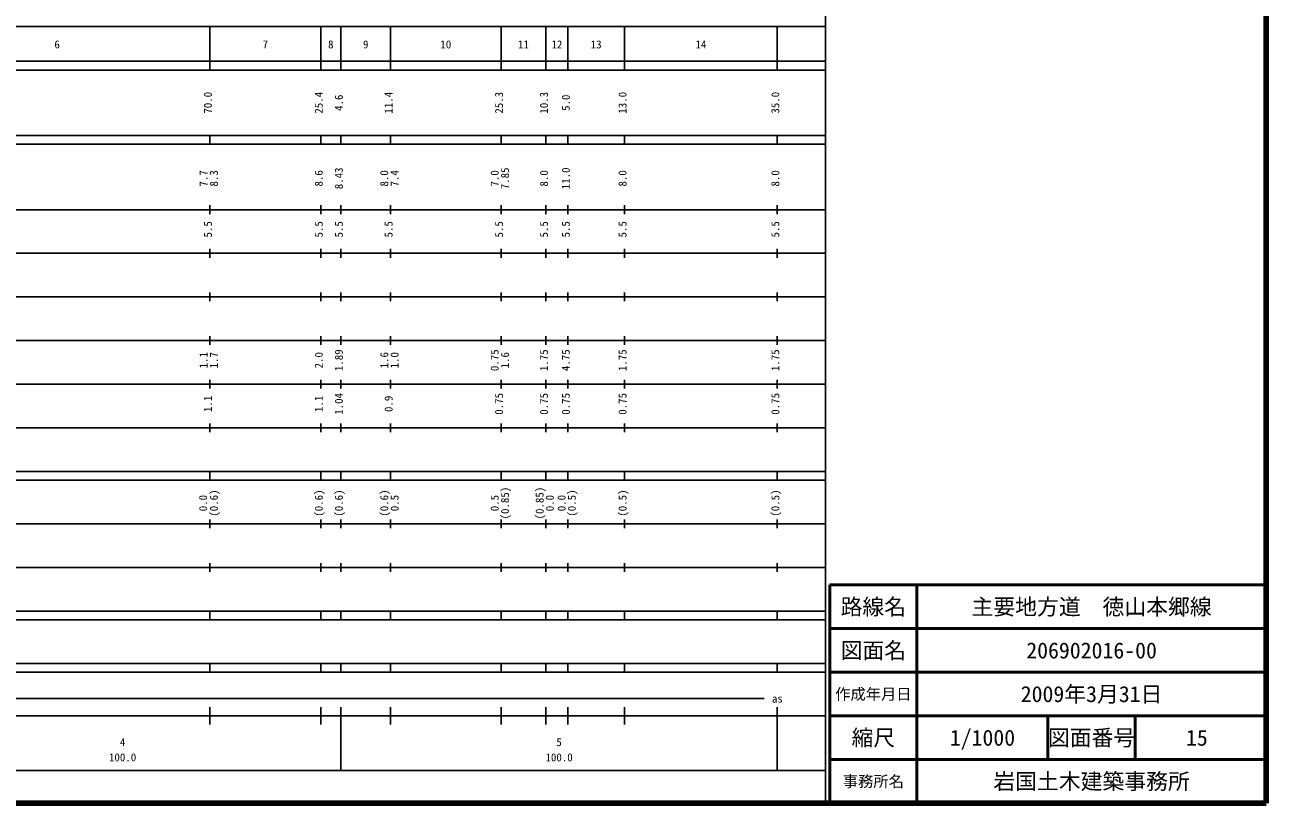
# Model space of a CAD drawing. Units: millimetres on the paper, enlarged 1000 times. Extents: x 40000 to 680000, y 20000 to 380000.
# Drawn here: x 395596 to 680000, y 20000 to 198357 of the extents above; entities that cross this region are included whole.
import ezdxf
from ezdxf.enums import TextEntityAlignment as Align

# ---------------------------------------------------------------- set-up
doc = ezdxf.new("R2010")
doc.units = ezdxf.units.MM
doc.header["$LTSCALE"] = 1000
for name, color, linetype, lineweight in [('M-TTL', 2, 'Continuous', 140), ('M-TTL-BAND', 7, 'Continuous', 25), ('M-TTL-FRAM', 2, 'Continuous', 50), ('M-TTL-LINE', 7, 'Continuous', 50)]:
    doc.layers.add(name, color=color, linetype=linetype, lineweight=lineweight)
doc.layers.add('M-TTL-TXT', color=7, linetype='Continuous')
doc.styles.add('ＭＳ ゴシック', font='')
doc.styles.get('ＭＳ ゴシック').set_extended_font_data('MS Gothic')

msp = doc.modelspace()

# ---------------------------------------------------------------- linework, layer by layer
at = {"layer": 'M-TTL'}
for p, q in [((680000, 20000), (680000, 380000)), ((40000, 20000), (680000, 20000))]:
    msp.add_line(p, q, dxfattribs=at)
at = {"layer": 'M-TTL-BAND'}
for p, q in [((579000, 20000), (579000, 370000)), ((68000, 198000), (579000, 198000)), ((438000, 188000), (438000, 198000)), ((463400, 188000), (463400, 198000)), ((468000, 188000), (468000, 198000)), ((479400, 188000), (479400, 198000)), ((504700, 188000), (504700, 198000)), ((515000, 188000), (515000, 198000)), ((520000, 188000), (520000, 198000)), ((533000, 188000), (533000, 198000)), ((568000, 188000), (568000, 198000)), ((40000, 190000), (579000, 190000)), ((40000, 188000), (579000, 188000)), ((40000, 173000), (579000, 173000)), ((40000, 171000), (579000, 171000)), ((438000, 171000), (438000, 173000)), ((463400, 171000), (463400, 173000)), ((468000, 171000), (468000, 173000)), ((479400, 171000), (479400, 173000)), ((504700, 171000), (504700, 173000)), ((515000, 171000), (515000, 173000)), ((520000, 171000), (520000, 173000)), ((533000, 171000), (533000, 173000)), ((568000, 171000), (568000, 173000)), ((438000, 155000), (438000, 157000)), ((463400, 155000), (463400, 157000)), ((468000, 155000), (468000, 157000)), ((479400, 155000), (479400, 157000)), ((504700, 155000), (504700, 157000)), ((515000, 155000), (515000, 157000)), ((520000, 155000), (520000, 157000)), ((533000, 155000), (533000, 157000)), ((568000, 155000), (568000, 157000)), ((40000, 156000), (579000, 156000)), ((46000, 146000), (579000, 146000)), ((438000, 145000), (438000, 147000)), ((463400, 145000), (463400, 147000)), ((468000, 145000), (468000, 147000)), ((479400, 145000), (479400, 147000)), ((504700, 145000), (504700, 147000)), ((515000, 145000), (515000, 147000)), ((520000, 145000), (520000, 147000)), ((533000, 145000), (533000, 147000)), ((568000, 145000), (568000, 147000)), ((438000, 135000), (438000, 137000)), ((463400, 135000), (463400, 137000)), ((468000, 135000), (468000, 137000)), ((479400, 135000), (479400, 137000)), ((504700, 135000), (504700, 137000)), ((515000, 135000), (515000, 137000)), ((520000, 135000), (520000, 137000)), ((533000, 135000), (533000, 137000)), ((568000, 135000), (568000, 137000)), ((52000, 136000), (579000, 136000)), ((46000, 126000), (579000, 126000)), ((438000, 125000), (438000, 127000)), ((463400, 125000), (463400, 127000)), ((468000, 125000), (468000, 127000)), ((479400, 125000), (479400, 127000)), ((504700, 125000), (504700, 127000)), ((515000, 125000), (515000, 127000)), ((520000, 125000), (520000, 127000)), ((533000, 125000), (533000, 127000)), ((568000, 125000), (568000, 127000)), ((438000, 115000), (438000, 117000)), ((463400, 115000), (463400, 117000)), ((468000, 115000), (468000, 117000)), ((479400, 115000), (479400, 117000)), ((504700, 115000), (504700, 117000)), ((515000, 115000), (515000, 117000)), ((520000, 115000), (520000, 117000)), ((533000, 115000), (533000, 117000)), ((568000, 115000), (568000, 117000)), ((52000, 116000), (579000, 116000)), ((46000, 106000), (579000, 106000)), ((438000, 105000), (438000, 107000)), ((463400, 105000), (463400, 107000)), ((468000, 105000), (468000, 107000)), ((479400, 105000), (479400, 107000)), ((504700, 105000), (504700, 107000)), ((515000, 105000), (515000, 107000)), ((520000, 105000), (520000, 107000)), ((533000, 105000), (533000, 107000)), ((568000, 105000), (568000, 107000)), ((40000, 96000), (579000, 96000)), ((40000, 94000), (579000, 94000)), ((438000, 94000), (438000, 96000)), ((463400, 94000), (463400, 96000)), ((468000, 94000), (468000, 96000)), ((479400, 94000), (479400, 96000)), ((504700, 94000), (504700, 96000)), ((515000, 94000), (515000, 96000)), ((520000, 94000), (520000, 96000)), ((533000, 94000), (533000, 96000)), ((568000, 94000), (568000, 96000)), ((49000, 84000), (579000, 84000)), ((438000, 83000), (438000, 85000)), ((463400, 83000), (463400, 85000)), ((468000, 83000), (468000, 85000)), ((479400, 83000), (479400, 85000)), ((504700, 83000), (504700, 85000)), ((515000, 83000), (515000, 85000)), ((520000, 83000), (520000, 85000)), ((533000, 83000), (533000, 85000)), ((568000, 83000), (568000, 85000)), ((40000, 74000), (579000, 74000)), ((438000, 73000), (438000, 75000)), ((463400, 73000), (463400, 75000)), ((468000, 73000), (468000, 75000)), ((479400, 73000), (479400, 75000)), ((504700, 73000), (504700, 75000)), ((515000, 73000), (515000, 75000)), ((520000, 73000), (520000, 75000)), ((533000, 73000), (533000, 75000)), ((568000, 73000), (568000, 75000)), ((40000, 64000), (579000, 64000)), ((438000, 62000), (438000, 64000)), ((463400, 62000), (463400, 64000)), ((468000, 62000), (468000, 64000)), ((479400, 62000), (479400, 64000)), ((504700, 62000), (504700, 64000)), ((515000, 62000), (515000, 64000)), ((520000, 62000), (520000, 64000)), ((533000, 62000), (533000, 64000)), ((568000, 62000), (568000, 64000)), ((40000, 62000), (579000, 62000)), ((40000, 52000), (579000, 52000)), ((438000, 50000), (438000, 52000)), ((463400, 50000), (463400, 52000)), ((468000, 50000), (468000, 52000)), ((479400, 50000), (479400, 52000)), ((504700, 50000), (504700, 52000)), ((515000, 50000), (515000, 52000)), ((520000, 50000), (520000, 52000)), ((533000, 50000), (533000, 52000)), ((568000, 50000), (568000, 52000)), ((40000, 50000), (579000, 50000)), ((71000, 44000), (565000, 44000)), ((40000, 40000), (579000, 40000)), ((438000, 38000), (438000, 42000)), ((463400, 38000), (463400, 42000)), ((468000, 27500), (468000, 42000)), ((479400, 38000), (479400, 42000)), ((504700, 38000), (504700, 42000)), ((515000, 38000), (515000, 42000)), ((520000, 38000), (520000, 42000)), ((533000, 38000), (533000, 42000)), ((568000, 27500), (568000, 42000)), ((68000, 27500), (579000, 27500))]:
    msp.add_line(p, q, dxfattribs=at)
at = {"layer": 'M-TTL-FRAM'}
for p, q in [((680000, 70000), (580000, 70000)), ((580000, 70000), (580000, 20000))]:
    msp.add_line(p, q, dxfattribs=at)
at = {"layer": 'M-TTL-LINE'}
for p, q in [((600000, 70000), (600000, 20000)), ((680000, 60000), (580000, 60000)), ((680000, 50000), (580000, 50000)), ((680000, 40000), (580000, 40000)), ((630000, 40000), (630000, 30000)), ((650000, 40000), (650000, 30000)), ((680000, 30000), (580000, 30000))]:
    msp.add_line(p, q, dxfattribs=at)

# ---------------------------------------------------------------- texts
at = {"layer": 'M-TTL-BAND', "style": 'ＭＳ ゴシック'}
for s, p in [('6', (403000, 192405)), ('7', (450700, 192405)), ('8', (465700, 192405)), ('9', (473700, 192405)), ('10', (492050, 192405)), ('11', (509850, 192405)), ('12', (517500, 192405)), ('13', (526500, 192405)), ('14', (550500, 192405)), ('as', (568000, 42500)), ('4', (418000, 32523)), ('5', (518000, 32523)), ('100.0', (418000, 29033)), ('100.0', (518000, 29033))]:
    msp.add_text(s, height=1833, dxfattribs=at).set_placement(p, align=Align.BOTTOM_CENTER)
for s, p in [('70.0', (439000, 180500)), ('25.4', (464400, 180500)), ('4.6', (469000, 180500)), ('11.4', (480400, 180500)), ('25.3', (505700, 180500)), ('10.3', (516000, 180500)), ('5.0', (521000, 180500)), ('13.0', (534000, 180500)), ('35.0', (569000, 180500)), ('8.43', (469000, 163174)), ('7.85', (507070, 163174)), ('11.0', (521000, 163174)), ('7.7', (438000, 163174)), ('8.3', (440370, 163174)), ('8.6', (464400, 163174)), ('8.0', (479400, 163174)), ('7.4', (481770, 163174)), ('7.0', (504700, 163174)), ('8.0', (516000, 163174)), ('8.0', (534000, 163174)), ('8.0', (569000, 163174)), ('5.5', (439000, 151500)), ('5.5', (464400, 151500)), ('5.5', (469000, 151500)), ('5.5', (480400, 151500)), ('5.5', (505700, 151500)), ('5.5', (516000, 151500)), ('5.5', (521000, 151500)), ('5.5', (534000, 151500)), ('5.5', (569000, 151500)), ('1.1', (438000, 121500)), ('1.7', (440370, 121500)), ('2.0', (464400, 121500)), ('1.89', (469000, 121500)), ('1.6', (479400, 121500)), ('1.0', (481770, 121500)), ('0.75', (504700, 121500)), ('1.6', (507070, 121500)), ('1.75', (516000, 121500)), ('4.75', (521000, 121500)), ('1.75', (534000, 121500)), ('1.75', (569000, 121500)), ('1.04', (469000, 111500)), ('0.75', (505700, 111500)), ('0.75', (516000, 111500)), ('0.75', (521000, 111500)), ('0.75', (534000, 111500)), ('0.75', (569000, 111500)), ('1.1', (439000, 111500)), ('1.1', (464400, 111500)), ('0.9', (480400, 111500)), ('(0.6)', (440370, 88764)), ('(0.6)', (464400, 88764)), ('(0.6)', (469000, 88764)), ('(0.6)', (479400, 88764)), ('(0.85)', (507070, 88764)), ('(0.85)', (515000, 88764)), ('(0.5)', (522370, 88764)), ('(0.5)', (534000, 88764)), ('(0.5)', (569000, 88764)), ('0.0', (437900, 88764)), ('0.5', (481770, 88764)), ('0.5', (504700, 88764)), ('0.0', (517333, 88764)), ('0.0', (520034, 88764))]:
    msp.add_text(s, height=1833, rotation=90, dxfattribs=at).set_placement(p, align=Align.BOTTOM_CENTER)
at = {"layer": 'M-TTL-TXT', "style": 'ＭＳ ゴシック'}
for s, height, p in [('路線名', 3666, (590000, 65000)), ('路線名', 3666, (590000, 65000)), ('主要地方道\u3000徳山本郷線', 3666, (640000, 65000)), ('図面名', 3666, (590000, 55000)), ('図面名', 3666, (590000, 55000)), ('206902016-00', 3666, (640000, 55000)), ('作成年月日', 2566, (590000, 45000)), ('作成年月日', 2566, (590000, 45000)), ('2009年3月31日', 3666, (640000, 45000)), ('縮尺', 3666, (590000, 35000)), ('縮尺', 3666, (590000, 35000)), ('1/1000', 3666, (615000, 35000)), ('図面番号', 3666, (640000, 35000)), ('図面番号', 3666, (640000, 35000)), ('15', 3666, (664125, 35000)), ('事務所名', 2566, (590000, 25000)), ('事務所名', 2566, (590000, 25000)), ('岩国土木建築事務所', 3666, (640000, 25000))]:
    msp.add_text(s, height=height, dxfattribs=at).set_placement(p, align=Align.MIDDLE_CENTER)

doc.saveas('drawing.dxf')
